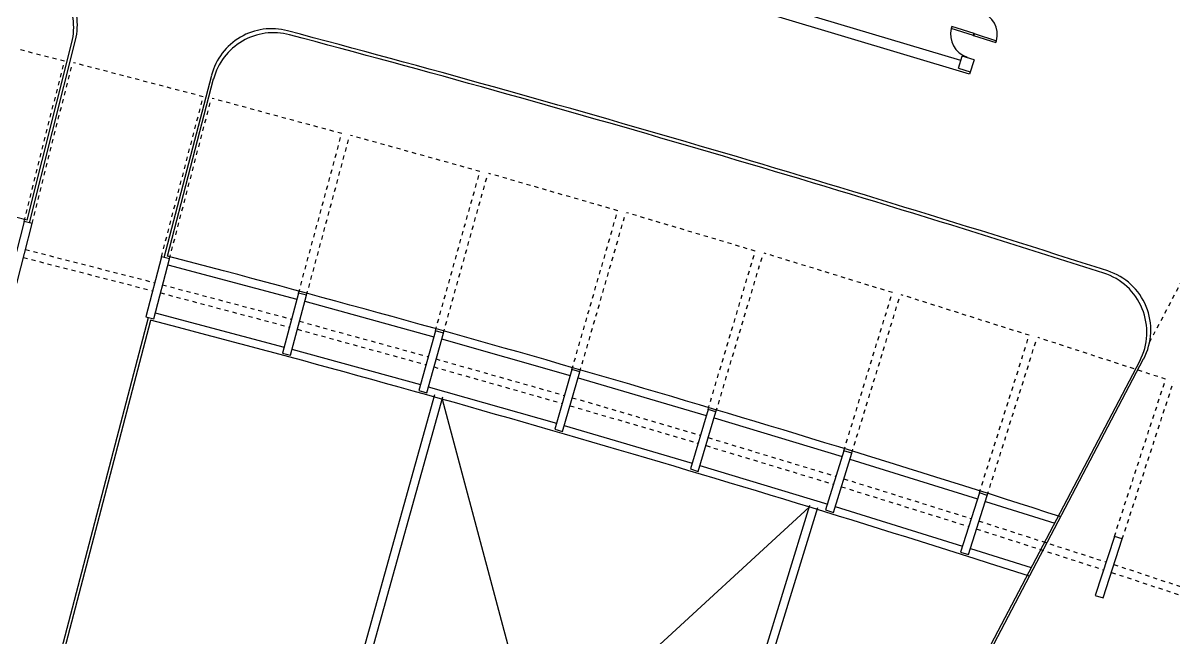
# Model space of a CAD drawing. Extents: x -165 to 137, y 302 to 416.
# Drawn here: x 85.44 to 113.31, y 358.64 to 373.51 of the extents above; entities that cross this region are included whole.
import ezdxf

# ---------------------------------------------------------------- set-up
doc = ezdxf.new("R2010")
doc.units = 0
doc.header["$LTSCALE"] = 0.02
doc.header["$MEASUREMENT"] = 0
doc.linetypes.add('HIDDEN2', pattern=[0.1875, 0.125, -0.0625])
doc.layers.get('0').update_dxf_attribs({"linetype": 'CONTINUOUS'})
for name, color, linetype in [('ALV', 2, 'CONTINUOUS'), ('ESQ', 1, 'CONTINUOUS'), ('ESTR', 3, 'CONTINUOUS'), ('PISO', 1, 'CONTINUOUS'), ('PROJ', 1, 'HIDDEN2')]:
    doc.layers.add(name, color=color, linetype=linetype)

# ---------------------------------------------------------------- blocks, each defined once
blk = doc.blocks.new('PTANF-TTC')
for p, q in [((-0.56, -0.542), (-0.56, -0.592)), ((0.01, -0.542), (-0.56, -0.542)), ((0.007, -0.544), (0.577, -0.544)), ((0.577, -0.594), (0.577, -0.543)), ((0.01, -0.592), (-0.56, -0.592)), ((0.007, -0.594), (0.577, -0.594)), ((-0.56, -1.703), (-0.56, -1.753)), ((0.01, -1.703), (-0.56, -1.703)), ((0.01, -1.753), (-0.56, -1.753)), ((0.007, -1.704), (0.577, -1.704)), ((0.007, -1.754), (0.577, -1.754)), ((0.577, -1.754), (0.577, -1.704)), ((-0.56, -2.86), (-0.56, -2.91)), ((0.01, -2.86), (-0.56, -2.86)), ((0.01, -2.91), (-0.56, -2.91)), ((0.007, -2.861), (0.577, -2.861)), ((0.007, -2.911), (0.577, -2.911)), ((0.577, -2.911), (0.577, -2.861)), ((-0.56, -4.019), (-0.56, -4.069)), ((0.01, -4.019), (-0.56, -4.019)), ((0.01, -4.069), (-0.56, -4.069)), ((0.007, -4.02), (0.577, -4.02)), ((0.007, -4.07), (0.577, -4.07)), ((0.577, -4.07), (0.577, -4.02))]:
    blk.add_line(p, q)
for centre, radius, start, end in [((0.008, -0.569), 0.569, 0.7568, 90.7568), ((0.012, -0.565), 0.571, 182.7261, 270.2797), ((0.006, -1.731), 0.571, 2.7261, 90.2797), ((0.012, -1.726), 0.571, 182.7261, 270.2797), ((0.006, -2.888), 0.571, 2.7261, 90.2797), ((0.012, -2.882), 0.571, 182.7261, 270.2797), ((0.006, -4.048), 0.571, 2.7261, 90.2797), ((0.012, -4.042), 0.571, 182.7261, 270.2797)]:
    blk.add_arc(centre, radius, start, end)
for p in [(0.007, -0.56), (0.007, -0.576), (0.01, -0.56), (0.01, -0.576), (0.007, -1.153), (0.01, -1.153), (0.007, -1.721), (0.007, -1.736), (0.007, -1.746), (0.01, -1.721), (0.01, -1.736), (0.007, -2.297), (0.007, -2.307), (0.01, -2.297), (0.007, -2.877), (0.007, -2.893), (0.007, -2.913), (0.01, -2.877), (0.01, -2.893), (0.007, -3.442), (0.007, -3.462), (0.01, -3.442), (0.007, -4.037), (0.007, -4.052), (0.007, -4.069), (0.01, -4.037), (0.01, -4.052)]:
    blk.add_point(p)

msp = doc.modelspace()

# ---------------------------------------------------------------- linework, layer by layer
at = {"layer": 'ALV'}
for p, q in [((108.364, 372.276), (101.475, 374.339)), ((108.15, 372.601), (101.695, 374.534))]:
    msp.add_line(p, q, dxfattribs=at)
at = {"layer": 'ESQ'}
for p, q in [((108.094, 372.416), (108.183, 372.708)), ((108.47, 372.62), (108.183, 372.708)), ((108.47, 372.62), (108.364, 372.276)), ((108.094, 372.416), (108.38, 372.328))]:
    msp.add_line(p, q, dxfattribs=at)
at = {"layer": 'ESTR'}
for points in [[(85.1, 367.258), (85.294, 367.209), (85.661, 368.663), (85.467, 368.712)], [(88.416, 366.407), (88.609, 366.356), (88.989, 367.807), (88.795, 367.858)], [(91.724, 365.528), (91.917, 365.476), (92.309, 366.924), (92.116, 366.976)], [(95.025, 364.621), (95.217, 364.567), (95.621, 366.012), (95.428, 366.065)], [(98.317, 363.686), (98.509, 363.63), (98.926, 365.071), (98.734, 365.127)], [(101.602, 362.723), (101.794, 362.666), (102.222, 364.103), (102.03, 364.16)], [(104.878, 361.732), (105.069, 361.673), (105.51, 363.107), (105.319, 363.166)], [(108.146, 360.713), (108.337, 360.652), (108.79, 362.082), (108.599, 362.143)], [(111.405, 359.666), (111.595, 359.604), (112.06, 361.03), (111.87, 361.092)]]:
    msp.add_lwpolyline(points, close=True, dxfattribs=at)
at = {"layer": 'PISO'}
for p, q in [((85.542, 368.744), (86.626, 373.038)), ((85.598, 368.679), (86.713, 373.099)), ((88.858, 367.842), (90.011, 372.252)), ((88.938, 367.872), (90.058, 372.157)), ((88.949, 367.663), (92.076, 366.831)), ((92.268, 366.779), (95.388, 365.921)), ((88.641, 366.503), (91.768, 365.672)), ((84.683, 351.868), (88.479, 366.39)), ((84.751, 351.851), (88.534, 366.324)), ((95.579, 365.868), (98.691, 364.983)), ((91.95, 365.622), (95.069, 364.764)), ((99.596, 340.684), (112.578, 365.388)), ((99.571, 340.765), (112.483, 365.334)), ((98.882, 364.928), (101.987, 364.017)), ((95.251, 364.713), (98.363, 363.829)), ((95.41, 364.513), (91.367, 350.058)), ((95.602, 364.459), (91.56, 350.004)), ((95.589, 364.411), (100.1, 347.549)), ((98.544, 363.776), (101.649, 362.865)), ((102.178, 363.96), (105.274, 363.022)), ((105.464, 362.964), (108.554, 362)), ((101.83, 362.811), (104.927, 361.874)), ((104.481, 361.801), (91.582, 349.972)), ((100.086, 347.502), (104.496, 361.849)), ((100.277, 347.443), (104.687, 361.791)), ((105.107, 361.818), (108.191, 360.856)), ((108.745, 361.94), (110.424, 361.416)), ((108.382, 360.796), (109.856, 360.336))]:
    msp.add_line(p, q, dxfattribs=at)
for centre, radius, start, end in [((85.171, 373.405), 1.5, 345.8394, 76.055), ((85.259, 373.466), 1.5, 345.8394, 76.0451), ((-13.16, -22.598), 403.598, 75.84439, 78.75596), ((91.462, 371.873), 1.5, 75.1459, 165.3516), ((91.509, 371.777), 1.5, 75.1361, 165.3516), ((-13.16, -22.598), 409.609, 72.25108, 75.14595), ((-13.16, -22.598), 409.529, 72.26161, 75.13608), ((-13.16, -22.598), 403.598, 72.14752, 75.34666), ((111.155, 366.032), 1.5, 332.2765, 72.2616), ((111.251, 366.086), 1.5, 332.2765, 72.2511), ((-13.16, -22.598), 401.998, 72.1872, 75.34664)]:
    msp.add_arc(centre, radius, start, end, dxfattribs=at)
at = {"layer": 'PROJ'}
for p, q in [((86.446, 372.59), (83.294, 373.385)), ((85.467, 368.712), (86.446, 372.59)), ((85.661, 368.663), (86.64, 372.541)), ((89.807, 371.728), (86.662, 372.55)), ((88.795, 367.858), (89.807, 371.728)), ((88.989, 367.807), (90, 371.677)), ((93.16, 370.837), (90.023, 371.686)), ((92.116, 366.976), (93.16, 370.837)), ((92.309, 366.924), (93.353, 370.785)), ((96.506, 369.918), (93.376, 370.793)), ((112.721, 365.787), (115.02, 370.163)), ((95.428, 366.065), (96.506, 369.918)), ((95.621, 366.012), (96.698, 369.864)), ((99.844, 368.97), (96.721, 369.872)), ((98.734, 365.127), (99.844, 368.97)), ((98.926, 365.071), (100.036, 368.914)), ((103.173, 367.994), (100.059, 368.922)), ((85.499, 368.033), (88.633, 367.228)), ((102.03, 364.16), (103.173, 367.994)), ((102.222, 364.103), (103.365, 367.936)), ((106.494, 366.989), (103.388, 367.944)), ((85.456, 367.838), (88.577, 367.036)), ((88.821, 367.179), (91.949, 366.348)), ((88.776, 366.984), (91.891, 366.156)), ((105.319, 363.166), (106.494, 366.989)), ((105.51, 363.107), (106.685, 366.93)), ((109.807, 365.956), (106.708, 366.937)), ((92.136, 366.297), (95.256, 365.439)), ((92.089, 366.102), (95.197, 365.248)), ((108.599, 362.143), (109.807, 365.956)), ((108.79, 362.082), (109.997, 365.896)), ((113.11, 364.895), (110.021, 365.903)), ((95.443, 365.386), (98.556, 364.502)), ((95.395, 365.192), (98.495, 364.311)), ((111.87, 361.092), (113.11, 364.895)), ((112.06, 361.03), (113.301, 364.833)), ((98.692, 364.254), (101.785, 363.346)), ((98.743, 364.448), (101.847, 363.537)), ((102.034, 363.481), (105.131, 362.543)), ((101.982, 363.288), (105.067, 362.354)), ((105.317, 362.486), (108.405, 361.522)), ((105.263, 362.293), (108.34, 361.333)), ((108.591, 361.464), (111.671, 360.473)), ((108.536, 361.271), (111.604, 360.285)), ((111.856, 360.413), (114.928, 359.397)), ((111.799, 360.221), (114.859, 359.209))]:
    msp.add_line(p, q, dxfattribs=at)

# ---------------------------------------------------------------- block references
at = {"layer": 'ESQ', "rotation": 342.5053359315585}
msp.add_blockref('PTANF-TTC', (109.675, 377.091), dxfattribs=at)

doc.saveas('drawing.dxf')
